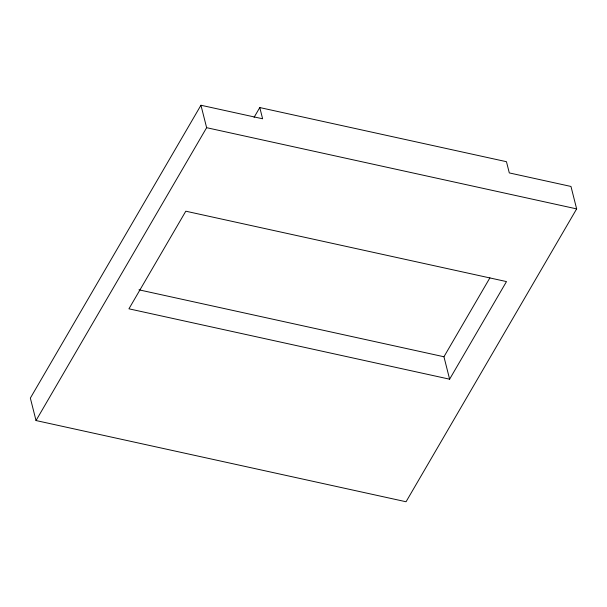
<?xml version="1.0" encoding="UTF-8"?>
<svg xmlns="http://www.w3.org/2000/svg" width="607" height="607" viewBox="0 0 607 607"><rect width="100%" height="100%" fill="white"/><g stroke="black" fill="none" stroke-linecap="round" stroke-linejoin="round"><path stroke-width="0.91" d="M259.781 107.56L262.619 118.782L200.947 105.246L30.35 398.109L36.025 420.545L406.053 501.754L576.65 208.891L570.975 186.455L509.303 172.919L506.458 161.697L259.781 107.56L254.09 117.326M36.025 420.545L206.63 127.69L200.947 105.246M449.62 379.193L506.488 281.58L185.803 211.198L128.934 308.819L449.62 379.193L443.945 356.757L489.91 277.847M206.63 127.69L576.65 208.891M138.965 289.827L443.945 356.757"/></g></svg>
